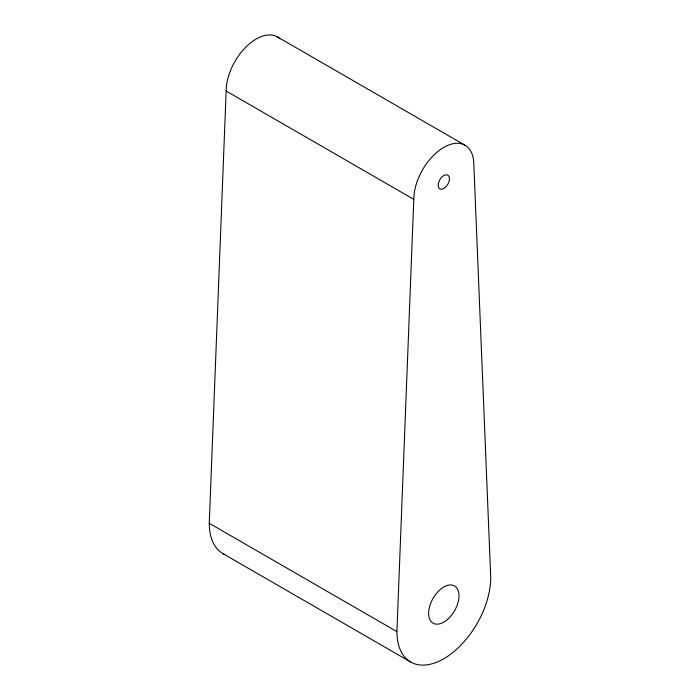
<?xml version="1.0" encoding="UTF-8"?>
<svg xmlns="http://www.w3.org/2000/svg" width="700" height="700" viewBox="0 0 700 700"><rect width="100%" height="100%" fill="white"/><g stroke="black" fill="none" stroke-linecap="round" stroke-linejoin="round"><path stroke-width="1.05" d="M224.779 554.584A66.343 38.308 -60 0 1 209.265 523.294L226.152 91.026A42.464 24.517 -60 0 1 246.523 46.436A42.464 24.517 -60 0 1 280 38.833M396.909 631.628L413.796 199.36A42.464 24.517 -60 0 1 443.826 147.359A42.464 24.517 -60 0 1 473.847 164.692L490.735 577.465A66.343 38.308 -60 0 1 443.826 658.718A66.343 38.308 -60 0 1 396.909 631.628L209.265 523.294M277.41 36.916L465.054 145.259M226.152 91.026L413.796 199.36M223.002 553.665L410.655 661.999M447.755 619.229A21.499 12.407 -60 0 0 454.571 585.935A21.499 12.407 -60 0 0 429.144 608.484A21.499 12.407 -60 0 0 447.755 619.229M445.279 187.469A7.962 4.594 -60 0 0 447.808 175.131A7.962 4.594 -60 0 0 438.384 183.487A7.962 4.594 -60 0 0 445.279 187.469"/></g></svg>
